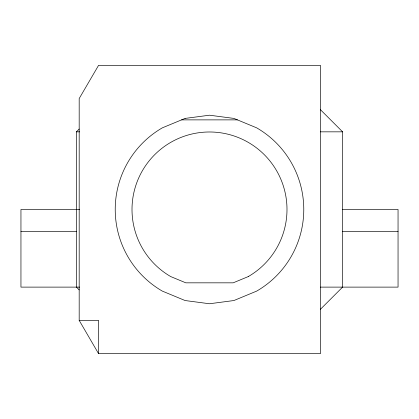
<?xml version="1.0" encoding="UTF-8"?>
<svg xmlns="http://www.w3.org/2000/svg" width="419" height="419" viewBox="0 0 419 419"><rect width="100%" height="100%" fill="white"/><g stroke="black" fill="none" stroke-linecap="round" stroke-linejoin="round"><path stroke-width="0.63" d="M98.585 353.683L98.591 320.388L79.181 320.383L79.181 98.565L98.591 65.317L320.409 65.317L320.409 353.683L98.585 353.683L79.181 320.383M79.181 289.89L76.405 287.115L76.405 131.838L79.181 129.068M320.409 309.301L342.595 287.115L342.595 131.838L320.409 109.658M181.574 119.876L237.426 119.876M76.405 131.838L79.668 131.838M320.409 131.838L342.595 131.838M79.668 209.479L20.95 209.479L20.95 287.115L79.668 287.115M342.595 209.479L398.05 209.479L398.05 287.115L320.409 287.115M20.95 231.66L76.651 231.66M342.595 231.66L398.05 231.66M185.098 118.415L162.363 127.832A94.275 94.275 0 0 0 162.363 291.121L185.098 300.538L209.5 303.754L233.902 300.538L256.638 291.121A94.275 94.275 0 0 0 256.638 127.832L233.902 118.415L209.5 115.204L185.098 118.415M248.247 276.592L233.168 282.835L185.832 282.835L170.753 276.592A77.494 77.494 0 0 1 150.138 159.665A77.494 77.494 0 0 1 268.862 159.665A77.494 77.494 0 0 1 248.247 276.592"/></g></svg>
